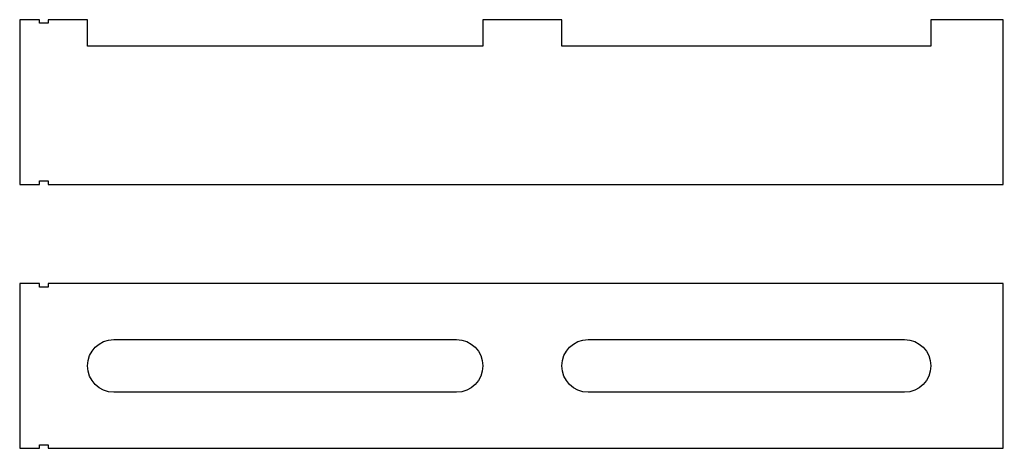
# Model space of a CAD drawing. Header units: millimetres. Extents: x 0 to 149, y -52 to 12.
import ezdxf

# ---------------------------------------------------------------- set-up
doc = ezdxf.new("R2010")
doc.units = ezdxf.units.MM
doc.layers.add('CUT', color=4, linetype='Continuous')
doc.layers.add('OUTLINE', color=7, linetype='Continuous')

msp = doc.modelspace()

# ---------------------------------------------------------------- linework, layer by layer
at = {"layer": 'CUT', "flags": 128}
for points in [[(14.3, -36), (66.3, -36, -1), (66.3, -44), (14.3, -44, -1)], [(86.3, -36), (134.3, -36, -1), (134.3, -44), (86.3, -44, -1)]]:
    msp.add_lwpolyline(points, format="xyb", close=True, dxfattribs=at)
at = {"layer": 'OUTLINE', "flags": 128}
for points in [[(0, 12.5), (0, -12.5), (3, -12.5), (3, -11.95), (4.3, -11.95), (4.3, -12.5), (149.3, -12.5), (149.3, 12.5), (138.3, 12.5), (138.3, 8.5), (82.3, 8.5), (82.3, 12.5), (70.3, 12.5), (70.3, 8.5), (10.3, 8.5), (10.3, 12.5), (4.3, 12.5), (4.3, 11.95), (3, 11.95), (3, 12.5)], [(0, -27.5), (0, -52.5), (3, -52.5), (3, -51.95), (4.3, -51.95), (4.3, -52.5), (149.3, -52.5), (149.3, -27.5), (4.3, -27.5), (4.3, -28.05), (3, -28.05), (3, -27.5)]]:
    msp.add_lwpolyline(points, close=True, dxfattribs=at)

doc.saveas('drawing.dxf')
